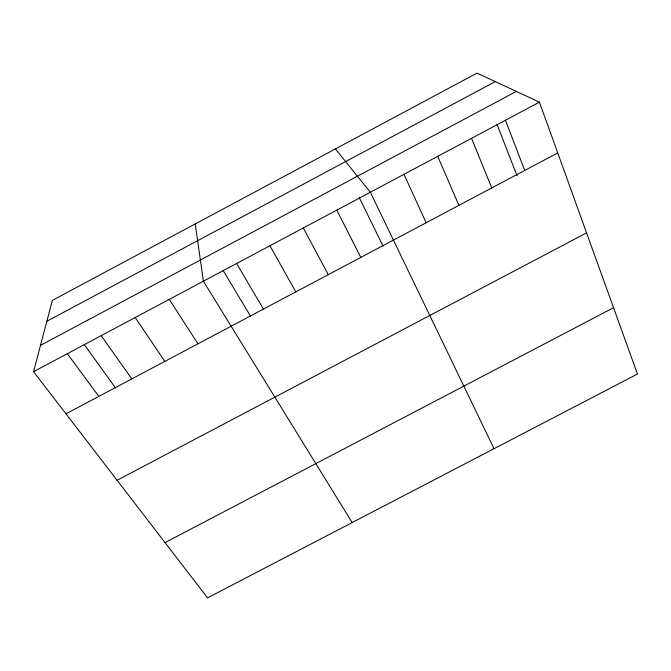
<?xml version="1.0" encoding="UTF-8"?>
<svg xmlns="http://www.w3.org/2000/svg" width="671" height="671" viewBox="0 0 671 671"><rect width="100%" height="100%" fill="white"/><g stroke="black" fill="none" stroke-linecap="round" stroke-linejoin="round"><path stroke-width="1.01" d="M33.55 371.684L52.363 300.382L477.031 73.122L539.434 102.143L637.45 374.015L207.549 597.878L33.55 371.684L539.434 102.143M46.853 321.275L495.282 81.602M40.495 345.355L516.351 91.407M65.968 413.831L557.744 152.929M117.09 480.285L586.563 232.879M165.024 542.604L613.554 307.721M335.383 148.928L370.35 192.242L494.041 448.698M67.343 353.684L98.838 396.402M84.219 344.525L115.63 388.064M101.22 335.634L131.784 378.914M135.19 317.534L164.823 361.392M169.243 299.392L197.937 343.82M352.158 522.575L203.388 281.199L195.227 223.929M223.149 270.505L250.677 316.418M236.611 263.493L263.435 309.071M269.918 245.745L295.81 291.893M303.309 227.955L328.278 274.674M336.792 210.115L360.813 257.404M359.262 197.601L383.091 246.173M403.992 174.309L426.135 222.755M437.727 156.335L458.914 205.36M471.545 138.318L491.776 187.922M496.959 124.227L517.005 175.668M505.448 120.26L524.722 170.451"/></g></svg>
